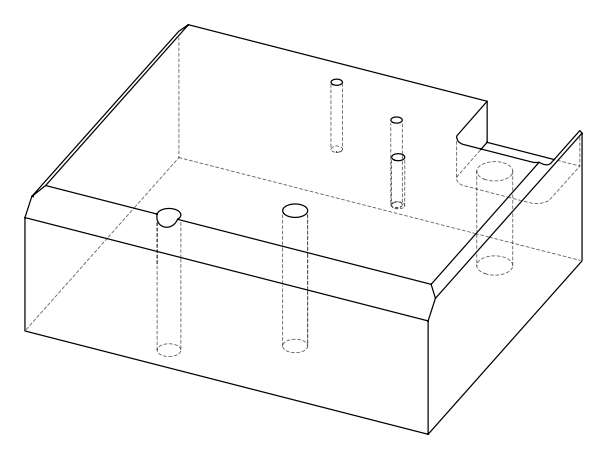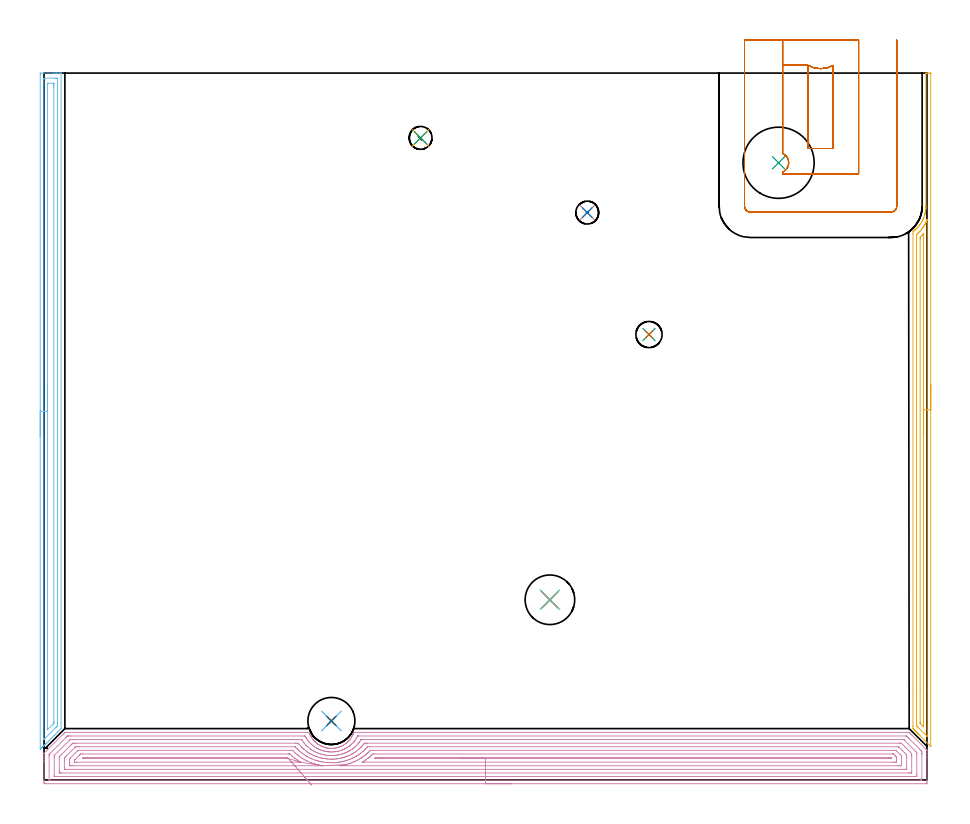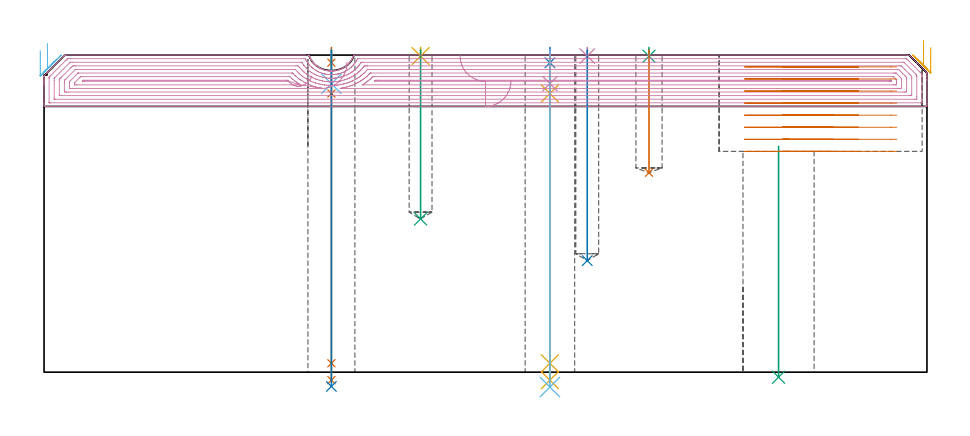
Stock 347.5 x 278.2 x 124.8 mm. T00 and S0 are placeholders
(PLAN: 19 operations, 11 tool changes, 46.6 min)
(1 SPOT_DRILL | STEP1HOLE | NXT0321_9005460120000 | 0.05 min | 182 mm3)
(2 SPOT_DRILL_1 | STEP1HOLE_2 | NXT0321_9005460120000 | 0.05 min | 183 mm3)
(3 SPOT_DRILL_2 | STEP1POCKET | NXT0321_9005460120000 | 0.03 min | 1 mm3)
(4 SPOT_DRILL_3 | STEP1POCKET_1 | NXT0321_9005460120000 | 0.03 min | 1 mm3)
(5 SPOT_DRILL_4 | STEP1POCKET_2 | NXT0321_9005460120000 | 0.03 min | 1 mm3)
(6 DRILL_BLIND_HOLE_INTO_CENTER | STEP1HOLE | NXT0301_046 | 0.05 min | 360 mm3)
(7 GUN_DRILL_THROUGH_HOLE | STEP1HOLE | UGT0307_003 | 0.6 min | 4373 mm3)
(8 SPADE_DRILL_TO_ENLARGE_THROUGH_HOLE | STEP1HOLE | UGT0306_009 | 0.53 min | 28589 mm3)
(9 INDEXABLE_INSERT_DRILL_THROUGH_HOLE_FROM_SOLID | STEP1HOLE_1 | NXT0302_027 | 0.37 min | 76799 mm3)
(10 DRILL_BLIND_HOLE_INTO_CENTER_1 | STEP1HOLE_2 | NXT0301_046 | 0.05 min | 360 mm3)
(11 GUN_DRILL_THROUGH_HOLE_1 | STEP1HOLE_2 | UGT0307_003 | 0.6 min | 4376 mm3)
(12 SPADE_DRILL_TO_ENLARGE_THROUGH_HOLE_1 | STEP1HOLE_2 | UGT0306_010 | 0.53 min | 32309 mm3)
(13 DRILL_BLIND_HOLE_INTO_CENTER_2 | STEP1POCKET | NXT0301_074 | 0.19 min | 3742 mm3)
(14 DRILL_BLIND_HOLE_INTO_CENTER_3 | STEP1POCKET_1 | UGT0301_485 | 0.33 min | 5010 mm3)
(15 DRILL_BLIND_HOLE_INTO_CENTER_4 | STEP1POCKET_2 | UGT0301_485 | 0.27 min | 3972 mm3)
(16 AREA_MILL | FG_CHAMFER_SURFACE | UGT0205_001 | 22.14 min | 70696 mm3)
(17 AREA_MILL_1 | FG_CHAMFER_SURFACE_1 | UGT0205_001 | 5.52 min | 6384 mm3)
(18 AREA_MILL_2 | FG_CHAMFER_SURFACE_2 | UGT0205_001 | 6.53 min | 8760 mm3)
(19 MILL_SLOT | SLOT_PARTIAL_RECTANGULAR | UGT0201_094 | Follow Part, ap 5, ae 75% | 8.65 min | 169403 mm3)
(TOOL NXT0321_9005460120000 | NC Spot Drill, 142deg, 12mm, Carbide, Uncoated | D12 PA142 FL30 Z2)
(TOOL NXT0301_046 | Carbide Drill 7.5mm [860.1-0750-038A1-MM 2214] | D7.5 PA140 FL53 Z2)
(TOOL UGT0307_003 | Gun Drill 7 mm | D7 PA130 FL24 Z1)
(TOOL UGT0306_009 | Spade Drill 18.5mm | D18.5 PA132 FL10 Z2)
(TOOL NXT0302_027 | Index. Insert Drill 28mm [880-D2800L32-05] | D28 PA176 FL140 Z2)
(TOOL UGT0306_010 | Spade Drill 19.5mm | D19.5 PA132 FL10 Z2)
(TOOL NXT0301_074 | Carbide Drill 10.3mm [860.1-1030-031A1-MM 2214] | D10.3 PA140 FL55 Z2)
(TOOL UGT0301_485 | Carbide Drill 9.0 mm | D9 PA118 FL81 Z2)
(TOOL UGT0205_001 | Chamfer Mill 20 x 3 x 45 deg. | D20 FL50 Z2)
(TOOL UGT0201_094 | End mill 20 mm | D20 FL38 Z4)
(OP 1 SPOT_DRILL)
G17 G21 G94 G90
T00 M6
G54
G17 G0 G90 X113.1 Y23.2 S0 M3
G43 Z134.8 H0
G94 G81 G98 Z121.8 F250. R127.8
G80
M5
M2
(OP 2 SPOT_DRILL_1)
G17 G21 G94 G90
T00 M6
G54
G17 G0 G90 X199.1 Y70.9 S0 M3
G43 Z134.8 H0
G94 G81 G98 Z121.8 F250. R127.8
G80
M5
M2
(OP 3 SPOT_DRILL_2)
G17 G21 G94 G90
T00 M6
G54
G17 G0 G90 X238.1 Y175.3 S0 M3
G43 Z134.8 H0
G94 G81 G98 Z124.357 F250. R127.8
G80
M5
M2
(OP 4 SPOT_DRILL_3)
G17 G21 G94 G90
T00 M6
G54
G17 G0 G90 X213.8 Y223.3 S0 M3
G43 Z134.8 H0
G94 G81 G98 Z124.413 F250. R127.8
G80
M5
M2
(OP 5 SPOT_DRILL_4)
G17 G21 G94 G90
T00 M6
G54
G17 G0 G90 X148.2 Y252.7 S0 M3
G43 Z134.8 H0
G94 G81 G98 Z124.408 F250. R127.8
G80
M5
M2
(OP 6 DRILL_BLIND_HOLE_INTO_CENTER)
G17 G21 G94 G90
T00 M6
G54
G17 G0 G90 X113.1 Y23.2 S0 M3
G43 Z134.8 H1
G94 G81 G98 Z113.55 F250. R126.8
G80
M5
M2
(OP 7 GUN_DRILL_THROUGH_HOLE)
G17 G21 G94 G90
T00 M6
G54
G17 G0 G90 X113.1 Y23.2 M8
G43 Z134.8 H0
Z124.589
S716 M3
G94 G1 Z109.692 F125. M26
G4 X.084
Z3.5 F250.
G4 X.084
Z-3.132 F125.
G4 X.084
M5
M9
G0 Z124.589
Z134.8
M2
(OP 8 SPADE_DRILL_TO_ENLARGE_THROUGH_HOLE)
G17 G21 G94 G90
T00 M6
G54
G17 G0 G90 X113.1 Y23.2 S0 M3
G43 Z134.8 H0
G94 G73 G98 Z-5.618 F250. Q16.302 R126.8
G80
M5
M2
(OP 9 INDEXABLE_INSERT_DRILL_THROUGH_HOLE_FROM_SOLID)
G17 G21 G94 G90
T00 M6
G54
G17 G0 G90 X289.1 Y242.9 S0 M3
G43 Z134.8 H1
G94 G81 G98 Z-1.989 F250. R88.9
G80
M5
M2
(OP 10 DRILL_BLIND_HOLE_INTO_CENTER_1)
G17 G21 G94 G90
T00 M6
G54
G17 G0 G90 X199.1 Y70.9 S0 M3
G43 Z134.8 H1
G94 G81 G98 Z113.55 F250. R126.8
G80
M5
M2
(OP 11 GUN_DRILL_THROUGH_HOLE_1)
G17 G21 G94 G90
T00 M6
G54
G17 G0 G90 X199.1 Y70.9 M8
G43 Z134.8 H0
Z125.114
S716 M3
G94 G1 Z109.692 F125. M26
G4 X.084
Z3.5 F250.
G4 X.084
Z-3.132 F125.
G4 X.084
M5
M9
G0 Z125.114
Z134.8
M2
(OP 12 SPADE_DRILL_TO_ENLARGE_THROUGH_HOLE_1)
G17 G21 G94 G90
T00 M6
G54
G17 G0 G90 X199.1 Y70.9 S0 M3
G43 Z134.8 H0
G94 G73 G98 Z-5.841 F250. Q18.663 R126.8
G80
M5
M2
(OP 13 DRILL_BLIND_HOLE_INTO_CENTER_2)
G17 G21 G94 G90
T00 M6
G54
G17 G0 G90 X238.1 Y175.3 S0 M3
G43 Z134.8 H1
G94 G81 G98 Z78.5 F250. R126.8
G80
M5
M2
(OP 14 DRILL_BLIND_HOLE_INTO_CENTER_3)
G17 G21 G94 G90
T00 M6
G54
G17 G0 G90 X213.8 Y223.3 S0 M3
G43 Z134.8 H0
G94 G81 G98 Z43.9 F250. R126.8
G80
M5
M2
(OP 15 DRILL_BLIND_HOLE_INTO_CENTER_4)
G17 G21 G94 G90
T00 M6
G54
G17 G0 G90 X148.2 Y252.7 S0 M3
G43 Z134.8 H0
G94 G81 G98 Z60.3 F250. R126.8
G80
M5
M2
(OP 16 AREA_MILL)
G17 G21 G94 G90
T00 M6
G54
G17 G0 G90 X183.75 Y-1.5 S1061 M3
G43 Z134.8 H0
Z114.6
G94 G1 X183.712 Z113.728 F250.
X183.598 Z112.864
X183.409 Z112.012
X183.147 Z111.18
X182.813 Z110.374
X182.41 Z109.6
X181.942 Z108.864
X181.41 Z108.172
X180.821 Z107.529
X180.178 Z106.94
X179.486 Z106.408
X178.75 Z105.94
X177.976 Z105.537
X177.17 Z105.203
X176.338 Z104.941
X175.486 Z104.752
X174.622 Z104.638
X173.75 Z104.6
X0.606 Y-1.499 Z104.601
X0.18 Y-1.495 Z104.603
X0.01 Y-1.492 Z104.606
X0.005 Y-1.075 Z105.022
X0. Y-0.478 Z105.619
Y6.841 Z112.935
Y7.405 Z113.503
Y7.72 Z113.817
Y8.285 Z114.382
Y8.6 Z114.696
Y9.23 Z115.329
Y10.228 Z116.328
Y10.343 Z116.442
X0.001 Y10.497 Z116.593
X0.011 Y10.513 Z116.609
X7.802 Y18.301 Z124.401
X8.205 Y18.697 Z124.788
X8.638 Y18.7 Z124.8
X104.135
X104.299 Y18.694 Z124.791
X104.456 Y18.275 Z124.373
X104.718 Y17.695 Z123.793
X104.73 Y17.669 Z123.768
X104.87 Y17.395 Z123.491
X104.946 Y17.244 Z123.343
X104.954 Y17.23 Z123.329
X105.028 Y17.101 Z123.201
X105.112 Y16.956 Z123.051
X105.173 Y16.849 Z122.948
X105.2 Y16.801 Z122.9
X105.347 Y16.571 Z122.67
X105.834 Y15.907 Z122.007
X105.92 Y15.801 Z121.9
X106.032 Y15.664 Z121.76
X106.241 Y15.425 Z121.521
X106.321 Y15.343 Z121.439
X106.415 Y15.246 Z121.345
X106.515 Y15.144 Z121.243
X106.609 Y15.05 Z121.146
X106.643 Y15.015 Z121.112
X106.704 Y14.957 Z121.056
X106.813 Y14.855 Z120.954
X106.885 Y14.789 Z120.886
X107.135 Y14.57 Z120.67
X107.275 Y14.464 Z120.56
X107.408 Y14.361 Z120.457
X107.653 Y14.17 Z120.27
X107.718 Y14.121 Z120.22
X107.871 Y14.013 Z120.112
X108.029 Y13.909 Z120.008
X108.152 Y13.836 Z119.934
X108.473 Y13.643 Z119.742
X108.688 Y13.525 Z119.625
X108.923 Y13.397 Z119.495
X109.044 Y13.339 Z119.435
X109.142 Y13.291 Z119.389
X109.272 Y13.227 Z119.326
X109.386 Y13.179 Z119.278
X109.543 Y13.112 Z119.212
X109.817 Y13.005 Z119.103
X110.263 Y12.853 Z118.95
X110.711 Y12.72 Z118.819
X111.158 Y12.615 Z118.711
X111.275 Y12.593 Z118.688
X111.605 Y12.531 Z118.626
X112.052 Y12.47 Z118.563
X112.168 Y12.46 Z118.551
X112.5 Y12.429 Z118.524
X112.683 Y12.42 Z118.516
X112.895 Y12.414 Z118.502
X112.947 Y12.411 Z118.501
X113.184 Y12.413 Z118.503
X113.251 Y12.414 Z118.501
X113.394 Y12.413 Z118.509
X113.408 Y12.414 Z118.51
X113.841 Y12.44 Z118.532
X113.953 Y12.453 Z118.542
X114.288 Y12.485 Z118.58
X114.736 Y12.553 Z118.65
X115.182 Y12.644 Z118.74
X115.631 Y12.759 Z118.855
X115.738 Y12.793 Z118.887
X116.077 Y12.897 Z118.992
X116.505 Y13.053 Z119.152
X116.63 Y13.105 Z119.203
X116.93 Y13.227 Z119.327
X117.421 Y13.476 Z119.574
X117.523 Y13.533 Z119.63
X117.865 Y13.725 Z119.821
X118.48 Y14.122 Z120.218
X118.759 Y14.325 Z120.424
X118.803 Y14.362 Z120.461
X118.924 Y14.464 Z120.559
X119.01 Y14.534 Z120.632
X119.165 Y14.662 Z120.761
X119.56 Y15.014 Z121.114
X119.653 Y15.103 Z121.203
X120.019 Y15.499 Z121.598
X120.2 Y15.711 Z121.809
X120.369 Y15.908 Z122.006
X120.547 Y16.133 Z122.232
X120.78 Y16.463 Z122.563
X121. Y16.801 Z122.9
X121.228 Y17.192 Z123.292
X121.441 Y17.59 Z123.69
X121.49 Y17.694 Z123.794
X121.619 Y17.992 Z124.092
X121.682 Y18.138 Z124.238
X121.861 Y18.59 Z124.685
X121.891 Y18.66 Z124.754
X121.911 Y18.696 Z124.789
X121.985 Y18.7 Z124.8
X339.754
X340.505 Y18.696 Z124.79
X340.647 Y18.554 Z124.652
X340.875 Y18.325 Z124.425
X341.367 Y17.835 Z123.931
X341.714 Y17.486 Z123.586
X347.191 Y12.01 Z118.107
X347.42 Y11.78 Z117.879
X347.489 Y11.71 Z117.808
X347.497 Y11.696 Z117.795
X347.5 Y11.678 Z117.778
Y10.359 Z116.454
Y9.165 Z115.262
Y8.6 Z114.694
X347.499 Y-0.478 Z105.619
X347.495 Y-1.075 Z105.022
X347.49 Y-1.492 Z104.606
X347.32 Y-1.495 Z104.603
X346.894 Y-1.5 Z104.6
X173.75
Y-0.086 Z106.014
X2.391 Y-0.085 Z106.015
X2.279
X2.032 Y-0.08 Z106.02
X2.01 Y-0.079 Z106.021
X2.006 Y-0.06 Z106.04
X2.002 Y-0.031 Z106.069
X2.001 Y-0.002 Z106.098
X2. Y0.19 Z106.29
Y9.48 Z115.58
X2.002 Y9.863 Z115.963
X2.006 Y9.988 Z116.088
X2.01 Y10.048 Z116.148
X2.35 Y10.4 Z116.5
X8.638 Y16.689 Z122.789
X8.997 Y17.042 Z123.142
X9.179 Y17.219 Z123.319
X9.243 Y17.279 Z123.379
X9.336 Y17.281 Z123.381
X9.531 Y17.284 Z123.384
X9.643 Y17.285 Z123.385
X10.423 Y17.286 Z123.386
X102.35 Y17.285 Z123.385
X102.463 Y17.284 Z123.384
X102.793 Y17.279 Z123.379
X102.913 Y17.055 Z123.155
X103.157 Y16.6 Z122.7
X103.206 Y16.516 Z122.616
X103.243 Y16.452 Z122.552
X103.563 Y15.946 Z122.046
X103.789 Y15.636 Z121.736
X104.135 Y15.172 Z121.272
X104.484 Y14.757 Z120.857
X105.028 Y14.191 Z120.291
X105.366 Y13.877 Z119.977
X105.664 Y13.622 Z119.722
X105.92 Y13.423 Z119.523
X106.491 Y12.998 Z119.098
X106.813 Y12.793 Z118.893
X107.345 Y12.473 Z118.573
X107.705 Y12.277 Z118.377
X107.769 Y12.244 Z118.344
X108.035 Y12.118 Z118.218
X108.598 Y11.873 Z117.973
X109.006 Y11.716 Z117.816
X109.49 Y11.554 Z117.654
X109.629 Y11.511 Z117.611
X109.94 Y11.422 Z117.522
X110.344 Y11.315 Z117.415
X110.383 Y11.306 Z117.406
X110.413 Y11.299 Z117.399
X110.691 Y11.239 Z117.339
X111.275 Y11.138 Z117.238
X111.396 Y11.12 Z117.22
X111.812 Y11.07 Z117.17
X112.168 Y11.038 Z117.138
X112.388 Y11.021 Z117.121
X113.06 Y11. Z117.1
X113.302 Y11.001 Z117.101
X113.953 Y11.031 Z117.131
X114.149 Y11.046 Z117.146
X114.845 Y11.127 Z117.227
X114.944 Y11.141 Z117.241
X115.513 Y11.239 Z117.339
X115.717 Y11.28 Z117.38
X115.738 Y11.284 Z117.384
X115.764 Y11.29 Z117.39
X116.502 Y11.491 Z117.591
X116.63 Y11.529 Z117.629
X117.078 Y11.677 Z117.777
X117.523 Y11.843 Z117.943
X117.72 Y11.924 Z118.024
X118.164 Y12.118 Z118.218
X118.366 Y12.216 Z118.316
X118.415 Y12.241 Z118.341
X118.908 Y12.512 Z118.612
X119.308 Y12.749 Z118.849
X119.694 Y12.998 Z119.098
X119.993 Y13.202 Z119.302
X120.2 Y13.354 Z119.454
X120.49 Y13.591 Z119.691
X120.832 Y13.877 Z119.977
X120.97 Y13.999 Z120.099
X121.093 Y14.112 Z120.212
X121.416 Y14.438 Z120.538
X121.713 Y14.757 Z120.857
X121.84 Y14.9 Z121.
X121.985 Y15.069 Z121.169
X122.238 Y15.387 Z121.487
X122.421 Y15.636 Z121.736
X122.607 Y15.904 Z122.004
X122.878 Y16.315 Z122.415
X122.953 Y16.442 Z122.542
X122.994 Y16.516 Z122.616
X123.265 Y17.014 Z123.114
X123.399 Y17.258 Z123.358
X123.412 Y17.279 Z123.379
X123.43 Y17.281 Z123.381
X123.478 Y17.284 Z123.384
X123.575 Y17.285 Z123.385
X123.77 Y17.286 Z123.386
X338.974 Y17.285 Z123.385
X339.363 Y17.28 Z123.38
X339.456 Y17.279 Z123.379
X339.585 Y17.157 Z123.257
X339.754 Y16.994 Z123.094
X340.234 Y16.516 Z122.616
X340.647 Y16.104 Z122.204
X344.631 Y12.118 Z118.218
X345.109 Y11.635 Z117.735
X345.49 Y11.239 Z117.339
X345.497 Y10.856 Z116.956
X345.499 Y10.359 Z116.459
X345.5 Y9.974 Z116.074
X345.499 Y0.684 Z106.784
X345.497 Y0.301 Z106.401
X345.49 Y-0.079 Z106.021
X345.109 Y-0.084 Z106.016
X344.997 Y-0.085 Z106.015
X173.75 Y-0.086 Z106.014
Y1.328 Z107.428
X4.414 Y1.329 Z107.429
X4.176 Y1.33 Z107.43
X4.097 Y1.332 Z107.432
X4.036 Y1.335 Z107.435
X4.01 Y1.345 Z107.445
X4.007 Y1.39 Z107.49
X4.003 Y1.564 Z107.664
X4. Y1.737 Z107.837
Y8.773 Z114.873
X4.006 Y9.48 Z115.58
X4.01 Y9.566 Z115.666
X4.015 Y9.604 Z115.704
X4.031 Y9.623 Z115.723
X4.176 Y9.775 Z115.875
X10.036 Y15.636 Z121.736
X10.231 Y15.826 Z121.926
X10.262 Y15.853 Z121.953
X10.279 Y15.864 Z121.964
X10.305 Y15.866 Z121.966
X10.423 Y15.869 Z121.969
X11.078 Y15.871 Z121.971
X11.316
X101.22
X101.339 Y15.87 Z121.97
X101.397 Y15.867 Z121.967
X101.407 Y15.865 Z121.965
X101.424 Y15.847 Z121.947
X101.458 Y15.804 Z121.904
X101.562 Y15.636 Z121.736
X101.726 Y15.372 Z121.472
X102.18 Y14.757 Z120.857
X102.35 Y14.533 Z120.633
X102.911 Y13.877 Z119.977
X103.07 Y13.707 Z119.807
X103.243 Y13.526 Z119.626
X103.513 Y13.264 Z119.364
X103.8 Y12.998 Z119.098
X104.135 Y12.71 Z118.81
X104.907 Y12.118 Z118.218
X105.028 Y12.03 Z118.13
X105.313 Y11.838 Z117.938
X105.92 Y11.479 Z117.579
X106.346 Y11.239 Z117.339
X106.813 Y10.998 Z117.098
X107.271 Y10.787 Z116.887
X107.705 Y10.607 Z116.707
X108.374 Y10.359 Z116.459
X108.598 Y10.284 Z116.384
X108.711 Y10.248 Z116.348
X109.49 Y10.035 Z116.135
X109.924 Y9.932 Z116.032
X110.383 Y9.841 Z115.941
X111.016 Y9.735 Z115.835
X111.275 Y9.701 Z115.801
X112.02 Y9.626 Z115.726
X112.168 Y9.616 Z115.716
X112.953 Y9.585 Z115.685
X113.06
X113.826 Y9.605 Z115.705
X113.953 Y9.611 Z115.711
X114.322 Y9.636 Z115.736
X114.652 Y9.67 Z115.77
X114.845 Y9.693 Z115.793
X115.44 Y9.773 Z115.873
X115.738 Y9.827 Z115.927
X116.192 Y9.912 Z116.012
X116.63 Y10.015 Z116.115
X116.906 Y10.088 Z116.188
X117.523 Y10.26 Z116.36
X117.599 Y10.284 Z116.384
X117.83 Y10.359 Z116.459
X118.257 Y10.515 Z116.615
X118.415 Y10.577 Z116.677
X118.888 Y10.773 Z116.873
X119.308 Y10.961 Z117.061
X119.495 Y11.054 Z117.154
X119.855 Y11.239 Z117.339
X120.078 Y11.36 Z117.46
X120.2 Y11.429 Z117.529
X120.634 Y11.69 Z117.79
X121.093 Y11.981 Z118.081
X121.176 Y12.037 Z118.137
X121.292 Y12.118 Z118.218
X121.689 Y12.41 Z118.51
X121.985 Y12.647 Z118.747
X122.177 Y12.808 Z118.908
X122.396 Y12.998 Z119.098
X122.647 Y13.226 Z119.326
X122.878 Y13.445 Z119.545
X123.092 Y13.666 Z119.766
X123.29 Y13.877 Z119.977
X123.514 Y14.13 Z120.23
X123.77 Y14.426 Z120.526
X123.918 Y14.611 Z120.711
X124.029 Y14.757 Z120.857
X124.292 Y15.122 Z121.222
X124.663 Y15.67 Z121.77
X124.757 Y15.813 Z121.913
X124.792 Y15.865 Z121.965
X124.827 Y15.866 Z121.966
X124.99 Y15.869 Z121.969
X125.317 Y15.871 Z121.971
X125.555
X337.969
X338.208 Y15.869 Z121.969
X338.366 Y15.866 Z121.966
X338.42 Y15.864 Z121.964
X338.442 Y15.847 Z121.947
X338.488 Y15.806 Z121.906
X338.663 Y15.636 Z121.736
X343.061 Y11.239 Z117.339
X343.324 Y10.973 Z117.073
X343.47 Y10.818 Z116.918
X343.49 Y10.532 Z116.632
X343.496 Y10.359 Z116.459
X343.499 Y10.186 Z116.286
X343.5 Y2.27 Z108.37
X343.498 Y1.564 Z107.664
X343.496 Y1.394 Z107.494
X343.491 Y1.339 Z107.439
X343.442 Y1.335 Z107.435
X343.324 Y1.333 Z107.433
X342.67 Y1.329 Z107.429
X342.432
X173.75 Y1.328 Z107.428
Y2.743 Z108.843
X6.853
X6.548 Y2.744 Z108.844
X6.126 Y2.748 Z108.848
X6.035 Y2.75 Z108.85
X6.01 Y2.759 Z108.859
X6.007 Y2.803 Z108.903
X6.003 Y2.899 Z108.999
X6. Y3.284 Z109.384
Y8.6 Z114.7
X6.007 Y9.02 Z115.12
X6.01 Y9.124 Z115.224
X6.054 Y9.194 Z115.294
X6.149 Y9.294 Z115.394
X6.33 Y9.48 Z115.58
X6.589 Y9.74 Z115.84
X6.853 Y10.005 Z116.105
X10.576 Y13.727 Z119.827
X10.727 Y13.877 Z119.977
X11.023 Y14.166 Z120.266
X11.316 Y14.45 Z120.55
X11.624 Y14.453 Z120.553
X12.208 Y14.456 Z120.556
X12.513 Y14.457 Z120.557
X99.085 Y14.456 Z120.556
X99.673 Y14.453 Z120.553
X99.984 Y14.45 Z120.55
X100.565 Y13.881 Z119.981
X100.569 Y13.877 Z119.977
X100.579 Y13.864 Z119.964
X101.338 Y12.998 Z119.098
X101.458 Y12.867 Z118.967
X101.838 Y12.489 Z118.589
X102.232 Y12.118 Z118.218
X102.35 Y12.014 Z118.114
X102.962 Y11.516 Z117.616
X103.243 Y11.303 Z117.403
X103.331 Y11.239 Z117.339
X103.801 Y10.909 Z117.009
X104.135 Y10.696 Z116.796
X104.696 Y10.359 Z116.459
X105.028 Y10.172 Z116.272
X105.445 Y9.948 Z116.048
X105.92 Y9.723 Z115.823
X106.469 Y9.48 Z115.58
X106.813 Y9.341 Z115.441
X107.044 Y9.252 Z115.352
X107.705 Y9.023 Z115.123
X108.372 Y8.822 Z114.922
X108.598 Y8.762 Z114.862
X109.228 Y8.6 Z114.7
X109.49 Y8.544 Z114.644
X109.562 Y8.529 Z114.629
X110.383 Y8.388 Z114.488
X110.641 Y8.346 Z114.446
X111.275 Y8.273 Z114.373
X111.645 Y8.236 Z114.336
X112.168 Y8.2 Z114.3
X112.59 Y8.184 Z114.284
X113.06 Y8.172 Z114.272
X113.485 Y8.181 Z114.281
X113.953 Y8.196 Z114.296
X114.341 Y8.218 Z114.318
X114.845 Y8.262 Z114.362
X115.153 Y8.297 Z114.397
X115.738 Y8.374 Z114.474
X115.937 Y8.404 Z114.504
X116.63 Y8.526 Z114.626
X116.693 Y8.538 Z114.638
X116.978 Y8.6 Z114.7
X117.413 Y8.708 Z114.808
X117.523 Y8.738 Z114.838
X118.106 Y8.905 Z115.005
X118.415 Y8.998 Z115.098
X118.78 Y9.12 Z115.22
X119.308 Y9.309 Z115.409
X119.433 Y9.356 Z115.456
X119.737 Y9.48 Z115.58
X120.058 Y9.619 Z115.719
X120.2 Y9.684 Z115.784
X120.66 Y9.906 Z116.006
X121.093 Y10.129 Z116.229
X121.244 Y10.21 Z116.31
X121.51 Y10.359 Z116.459
X121.807 Y10.535 Z116.635
X121.985 Y10.645 Z116.745
X122.347 Y10.882 Z116.982
X122.878 Y11.237 Z117.337
X123.376 Y11.627 Z117.727
X123.77 Y11.949 Z118.049
X123.862 Y12.028 Z118.128
X123.964 Y12.118 Z118.218
X124.324 Y12.452 Z118.552
X124.663 Y12.779 Z118.879
X124.771 Y12.891 Z118.991
X124.869 Y12.998 Z119.098
X125.189 Y13.359 Z119.459
X125.555 Y13.783 Z119.883
X125.63 Y13.877 Z119.977
X125.984 Y14.334 Z120.434
X126.047 Y14.411 Z120.511
X126.085 Y14.45 Z120.55
X126.154 Y14.452 Z120.552
X126.448 Y14.455 Z120.555
X126.752 Y14.457 Z120.557
X127.34
X336.489 Y14.456 Z120.556
X337.077 Y14.453 Z120.553
X337.388 Y14.45 Z120.55
X337.969 Y13.882 Z119.982
X338.854 Y12.998 Z119.098
X340.647 Y11.205 Z117.305
X341.482 Y10.359 Z116.459
X341.499 Y9.518 Z115.618
X341.5 Y9.48 Z115.58
Y3.323 Z109.423
X341.496 Y2.902 Z109.002
X341.493 Y2.797 Z108.897
X341.49 Y2.751 Z108.851
X341.431 Y2.749 Z108.849
X341.232 Y2.745 Z108.845
X340.647 Y2.743 Z108.843
X340.343
X173.75
Y4.157 Z110.257
X9.577
X8.682 Y4.159 Z110.259
X8.638 Y4.161 Z110.261
X8.01 Y4.202 Z110.302
X8.001 Y4.83 Z110.93
X8. Y7.72 Z113.82
X8.002 Y8.348 Z114.448
X8.007 Y8.6 Z114.7
X8.01 Y8.677 Z114.777
X8.053 Y8.743 Z114.843
X8.147 Y8.842 Z114.942
X8.267 Y8.966 Z115.066
X8.638 Y9.34 Z115.44
X12.208 Y12.909 Z119.009
X12.255 Y12.952 Z119.052
X12.308 Y12.998 Z119.098
X13.058 Y13.04 Z119.14
X13.101 Y13.041 Z119.141
X13.948 Y13.043 Z119.143
X98.78 Y13.042 Z119.142
X98.826 Y13.041 Z119.141
X98.915 Y13.036 Z119.136
X98.955 Y13.018 Z119.118
X98.975 Y12.998 Z119.098
X99.673 Y12.208 Z118.308
X99.759 Y12.118 Z118.218
X100.162 Y11.716 Z117.816
X100.565 Y11.327 Z117.427
X100.666 Y11.239 Z117.339
X101.458 Y10.593 Z116.693
X101.765 Y10.359 Z116.459
X102.35 Y9.934 Z116.034
X103.065 Y9.48 Z115.58
X103.243 Y9.371 Z115.471
X103.518 Y9.209 Z115.309
X104.135 Y8.88 Z114.98
X104.696 Y8.6 Z114.7
X105.028 Y8.447 Z114.547
X105.312 Y8.32 Z114.42
X105.92 Y8.075 Z114.175
X106.766 Y7.767 Z113.867
X106.813 Y7.751 Z113.851
X106.905 Y7.72 Z113.82
X107.705 Y7.492 Z113.592
X108.027 Y7.404 Z113.504
X108.598 Y7.263 Z113.363
X109.185 Y7.142 Z113.242
X109.49 Y7.087 Z113.187
X110.268 Y6.954 Z113.054
X110.383 Y6.939 Z113.039
X111.243 Y6.841 Z112.941
X111.279 Y6.837 Z112.937
X112.168 Y6.78 Z112.88
X112.233 Y6.776 Z112.876
X113.06 Y6.755 Z112.855
X113.147
X113.953 Y6.776 Z112.876
X114.016 Y6.778 Z112.878
X114.845 Y6.83 Z112.93
X114.856 Y6.831 Z112.931
X114.971 Y6.841 Z112.941
X115.658 Y6.92 Z113.02
X115.738 Y6.931 Z113.031
X116.434 Y7.034 Z113.134
X116.63 Y7.068 Z113.168
X117.187 Y7.172 Z113.272
X117.523 Y7.245 Z113.345
X117.911 Y7.338 Z113.438
X118.415 Y7.469 Z113.569
X118.615 Y7.524 Z113.624
X119.297 Y7.72 Z113.82
X119.305 Y7.723 Z113.823
X119.96 Y7.957 Z114.057
X120.2 Y8.045 Z114.145
X120.601 Y8.205 Z114.305
X121.093 Y8.409 Z114.509
X121.226 Y8.468 Z114.568
X121.511 Y8.6 Z114.7
X121.828 Y8.755 Z114.855
X121.985 Y8.836 Z114.936
X122.407 Y9.064 Z115.164
X122.878 Y9.324 Z115.424
X122.977 Y9.381 Z115.481
X123.14 Y9.48 Z115.58
X123.523 Y9.723 Z115.823
X123.77 Y9.885 Z115.985
X124.053 Y10.08 Z116.18
X124.448 Y10.359 Z116.459
X124.57 Y10.45 Z116.55
X124.663 Y10.522 Z116.622
X125.061 Y10.846 Z116.946
X125.555 Y11.256 Z117.356
X126.001 Y11.679 Z117.779
X126.448 Y12.114 Z118.214
X126.45 Y12.116 Z118.216
X126.866 Y12.586 Z118.686
X127.232 Y12.998 Z119.098
X127.265 Y13.032 Z119.132
X127.3 Y13.037 Z119.137
X127.34 Y13.039 Z119.139
X128.187 Y13.043 Z119.143
X336.184
X336.23 Y13.041 Z119.141
X336.321 Y13.036 Z119.136
X336.359 Y13.032 Z119.132
X336.373 Y13.022 Z119.122
X336.401 Y12.998 Z119.098
X337.077 Y12.325 Z118.425
X337.969 Y11.433 Z117.533
X338.862 Y10.54 Z116.64
X339.04 Y10.359 Z116.459
X339.212 Y10.179 Z116.279
X339.487 Y9.887 Z115.987
X339.495 Y9.735 Z115.835
X339.497 Y9.48 Z115.58
X339.5 Y8.851 Z114.951
X339.499 Y5.082 Z111.182
X339.496 Y4.456 Z110.556
X339.49 Y4.202 Z110.302
X338.904 Y4.16 Z110.26
X338.862 Y4.159 Z110.259
X338.015 Y4.157 Z110.257
X173.75
Y5.571 Z111.671
X116.954 Y5.572 Z111.672
X116.63 Y5.576 Z111.676
X116.537 Y5.577 Z111.677
X116.597 Y5.601 Z111.701
X116.63 Y5.608 Z111.708
X116.934 Y5.662 Z111.762
X117.332 Y5.733 Z111.833
X117.523 Y5.768 Z111.868
X117.685 Y5.801 Z111.901
X118.415 Y5.958 Z112.058
X118.428 Y5.961 Z112.061
X119.121 Y6.145 Z112.245
X119.308 Y6.197 Z112.297
X119.81 Y6.346 Z112.446
X120.2 Y6.466 Z112.566
X120.483 Y6.562 Z112.662
X121.093 Y6.773 Z112.873
X121.143 Y6.792 Z112.892
X121.269 Y6.841 Z112.941
X121.774 Y7.05 Z113.15
X121.985 Y7.14 Z113.24
X122.39 Y7.321 Z113.421
X122.878 Y7.548 Z113.648
X122.995 Y7.605 Z113.705
X123.22 Y7.72 Z113.82
X123.576 Y7.912 Z114.012
X123.77 Y8.019 Z114.119
X124.142 Y8.233 Z114.333
X124.663 Y8.542 Z114.642
X124.699 Y8.564 Z114.664
X124.755 Y8.6 Z114.7
X125.231 Y8.919 Z115.019
X125.555 Y9.14 Z115.24
X125.754 Y9.283 Z115.383
X126.02 Y9.48 Z115.58
X126.26 Y9.665 Z115.765
X126.448 Y9.814 Z115.914
X126.747 Y10.064 Z116.164
X127.095 Y10.359 Z116.459
X127.224 Y10.474 Z116.574
X127.34 Y10.58 Z116.68
X127.678 Y10.906 Z117.006
X128.016 Y11.239 Z117.339
X128.371 Y11.602 Z117.702
X128.393 Y11.622 Z117.722
X128.42 Y11.624 Z117.724
X128.481 Y11.626 Z117.726
X128.73 Y11.628 Z117.728
X334.399 Y11.629 Z117.729
X334.897 Y11.627 Z117.727
X335.292 Y11.623 Z117.723
X335.313 Y11.622 Z117.722
X335.338 Y11.603 Z117.703
X335.395 Y11.552 Z117.652
X335.503 Y11.448 Z117.548
X337.077 Y9.875 Z115.975
X337.465 Y9.48 Z115.58
X337.489 Y9.451 Z115.551
X337.493 Y9.427 Z115.527
X337.497 Y9.375 Z115.475
X337.499 Y9.271 Z115.371
X337.5 Y9.062 Z115.162
X337.499 Y5.753 Z111.853
X337.497 Y5.648 Z111.748
X337.492 Y5.597 Z111.697
X337.489 Y5.578 Z111.678
X337.467 Y5.576 Z111.676
X337.077 Y5.573 Z111.673
X336.58 Y5.571 Z111.671
X336.184
X173.75
Y6.985 Z113.085
X125.954 Y6.986 Z113.086
X125.555
X125.406 Y6.988 Z113.088
X125.216 Y6.992 Z113.092
X125.321 Y7.071 Z113.171
X125.389 Y7.115 Z113.215
X125.555 Y7.22 Z113.32
X126.411 Y7.756 Z113.856
X126.448 Y7.781 Z113.881
X126.934 Y8.121 Z114.221
X127.34 Y8.407 Z114.507
X127.452 Y8.49 Z114.59
X127.595 Y8.6 Z114.7
X127.947 Y8.881 Z114.981
X128.233 Y9.113 Z115.213
X128.433 Y9.283 Z115.383
X128.659 Y9.48 Z115.58
X128.902 Y9.699 Z115.799
X129.125 Y9.903 Z116.003
X129.366 Y10.122 Z116.222
X129.463 Y10.208 Z116.308
X130.165 Y10.214 Z116.314
X334.026
X334.212 Y10.213 Z116.313
X334.258 Y10.21 Z116.31
X334.278 Y10.208 Z116.308
X334.301 Y10.19 Z116.29
X334.399 Y10.1 Z116.2
X335.023 Y9.48 Z115.58
X335.292 Y9.21 Z115.31
X335.44 Y9.054 Z115.154
X335.475 Y9.016 Z115.116
X335.49 Y8.942 Z115.042
X335.494 Y8.805 Z114.905
X335.498 Y8.6 Z114.7
X335.5 Y8.395 Z114.495
X335.499 Y7.72 Z113.82
X335.498 Y7.517 Z113.617
X335.49 Y7.31 Z113.41
X335.468 Y6.992 Z113.092
X335.292 Y6.988 Z113.088
X335.144 Y6.987 Z113.087
X334.399 Y6.985 Z113.085
X334.252
X173.75
Y8.399 Z114.499
X130.159 Y8.4 Z114.5
X130.018 Y8.403 Z114.503
X130.015 Y8.404 Z114.504
Y8.408 Z114.508
X130.018 Y8.413 Z114.513
X130.38 Y8.73 Z114.83
X130.433 Y8.775 Z114.875
X130.455 Y8.791 Z114.891
X130.504 Y8.793 Z114.893
X130.709 Y8.798 Z114.898
X130.91 Y8.8 Z114.9
X131.599
X332.614
X332.817 Y8.798 Z114.898
X333.221 Y8.793 Z114.893
X333.266 Y8.776 Z114.876
X333.293 Y8.753 Z114.853
X333.346 Y8.702 Z114.802
X333.442 Y8.6 Z114.7
X333.49 Y8.543 Z114.643
X333.493 Y8.491 Z114.591
Y8.437 Z114.537
X333.491 Y8.415 Z114.515
X333.427 Y8.407 Z114.507
X333.021 Y8.402 Z114.502
X332.817 Y8.4 Z114.5
X173.75 Y8.399 Z114.499
X172.878 Z114.538
X172.014 Z114.651
X171.162 Z114.84
X170.33 Z115.103
X169.524 Z115.436
X168.75 Z115.839
X168.014 Z116.308
X167.322 Z116.839
X166.679 Z117.428
X166.09 Z118.072
X165.558 Z118.764
X165.09 Z119.499
X164.687 Z120.273
X164.353 Z121.079
X164.091 Z121.911
X163.902 Z122.763
X163.788 Z123.628
X163.75 Z124.499
G0 Z134.8
X119.188 Y5.969
Z122.077
G1 X119.185 Z121.205
X119.107 Y5.966 Z120.336
X118.953 Y5.959 Z119.477
X118.725 Y5.95 Z118.635
X118.425 Y5.938 Z117.816
X118.055 Y5.923 Z117.027
X117.617 Y5.905 Z116.272
X117.115 Y5.884 Z115.559
X116.553 Y5.861 Z114.892
X115.935 Y5.836 Z114.277
X115.265 Y5.808 Z113.718
X114.55 Y5.779 Z113.22
X113.794 Y5.748 Z112.786
X113.003 Y5.715 Z112.419
X112.183 Y5.682 Z112.123
X111.341 Y5.647 Z111.899
X110.482 Y5.612 Z111.75
X109.613 Y5.577 Z111.677
X109.539 Y5.573 Z111.673
X109.49
X108.994 Y5.571 Z111.671
X108.861
X11.316
X10.818 Y5.572 Z111.672
X10.423 Y5.575 Z111.675
X10.037 Y5.578 Z111.678
X10.01 Y5.961 Z112.061
X10.003 Y6.376 Z112.476
X10.001 Y6.841 Z112.941
X10. Y7.258 Z113.358
X10.001 Y7.72 Z113.82
X10.004 Y8.133 Z114.233
X10.01 Y8.251 Z114.351
X10.385 Y8.638 Z114.738
X13.101 Y11.353 Z117.453
X13.366 Y11.606 Z117.706
X13.385 Y11.622 Z117.722
X13.412 Y11.624 Z117.724
X13.473 Y11.627 Z117.727
X13.598 Y11.628 Z117.728
X97.492
X97.69 Y11.627 Z117.727
X97.788 Y11.624 Z117.724
X97.809 Y11.622 Z117.722
X97.833 Y11.605 Z117.705
X97.888 Y11.554 Z117.654
X98.195 Y11.239 Z117.339
X98.78 Y10.66 Z116.76
X99.101 Y10.359 Z116.459
X99.673 Y9.89 Z115.99
X100.191 Y9.48 Z115.58
X100.565 Y9.201 Z115.301
X100.919 Y8.947 Z115.047
X101.478 Y8.58 Z114.68
X102.35 Y8.066 Z114.166
X102.985 Y7.72 Z113.82
X103.243 Y7.589 Z113.689
X103.511 Y7.456 Z113.556
X104.135 Y7.177 Z113.277
X104.93 Y6.841 Z112.941
X105.028 Y6.803 Z112.903
X105.089 Y6.78 Z112.88
X105.92 Y6.492 Z112.592
X106.44 Y6.329 Z112.429
X106.813 Y6.223 Z112.323
X107.681 Y5.986 Z112.086
X107.705 Y5.979 Z112.079
X107.779 Y5.961 Z112.061
X108.598 Y5.79 Z111.89
X108.818 Y5.745 Z111.845
X109.007 Y5.709 Z111.809
X109.49 Y5.62 Z111.72
X109.613 Y5.577 Z111.677
X100.986 Y6.992 Z113.092
X100.565 Y6.987 Z113.087
X100.418 Y6.986 Z113.086
X12.954
X12.208 Y6.99 Z113.09
X12.055 Y6.992 Z113.092
X12.008 Y7.001 Z113.101
X12.006 Y7.009 Z113.109
X12.002 Y7.044 Z113.144
X12.01 Y7.72 Z113.82
X12.023 Y7.814 Z113.914
X12.066 Y7.861 Z113.961
X12.208 Y8.01 Z114.11
X13.993 Y9.796 Z115.896
X14.28 Y10.076 Z116.176
X14.371 Y10.162 Z116.262
X14.425 Y10.208 Z116.308
X15.033 Y10.214 Z116.314
X96.25
X96.622 Y10.211 Z116.311
X96.715 Y10.208 Z116.308
X96.758 Y10.205 Z116.305
X97.535 Y9.48 Z115.58
X97.888 Y9.186 Z115.286
X98.615 Y8.6 Z114.7
X98.78 Y8.472 Z114.572
X99.308 Y8.081 Z114.181
X99.673 Y7.833 Z113.933
X99.845 Y7.72 Z113.82
X100.565 Y7.264 Z113.364
X100.986 Y6.992 Z113.092
X96.18 Y8.404 Z114.504
X96.178 Y8.403 Z114.503
X96.166 Y8.401 Z114.501
X95.414 Y8.399 Z114.499
X15.778 Y8.4 Z114.5
X15.086 Y8.403 Z114.503
X15.083 Y8.405 Z114.505
X15.074 Y8.415 Z114.515
X15.255 Y8.6 Z114.7
X15.43 Y8.771 Z114.871
X15.458 Y8.794 Z114.894
X15.508 Y8.796 Z114.896
X15.577 Y8.799 Z114.899
X17.36 Y8.8 Z114.9
X95.414
X95.549 Y8.799 Z114.899
X95.658 Y8.796 Z114.896
X95.726 Y8.793 Z114.893
X95.757 Y8.777 Z114.877
X96.103 Y8.477 Z114.577
X96.167 Y8.418 Z114.518
X96.18 Y8.404 Z114.504
X96.654 Y7.863 Z114.01
X97.155 Y7.292 Z113.582
X97.679 Y6.695 Z113.221
X98.222 Y6.076 Z112.931
X98.779 Y5.441 Z112.713
X99.346 Y4.794 Z112.57
X99.92 Y4.14 Z112.503
X100.495 Y3.484 Z112.511
X101.068 Y2.832 Z112.596
X101.633 Y2.187 Z112.756
X102.188 Y1.555 Z112.99
X102.726 Y0.941 Z113.297
X103.245 Y0.35 Z113.673
X103.741 Y-0.215 Z114.117
X104.209 Y-0.748 Z114.624
X104.646 Y-1.247 Z115.191
X105.048 Y-1.706 Z115.814
X105.414 Y-2.122 Z116.488
G0 Z134.8
M5
M2
(OP 17 AREA_MILL_1)
G17 G21 G94 G90
T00 M6
G54
G17 G0 G90 X349. Y155.7 S1061 M3
G43 Z134.8 H0
Z127.8
G94 G1 Y155.662 Z126.928 F250.
Y155.548 Z126.064
Y155.359 Z125.212
Y155.097 Z124.38
Y154.763 Z123.574
Y154.36 Z122.8
Y153.892 Z122.064
Y153.36 Z121.372
Y152.771 Z120.729
Y152.128 Z120.14
Y151.436 Z119.609
Y150.7 Z119.14
Y149.926 Z118.737
Y149.12 Z118.403
Y148.288 Z118.141
Y147.437 Z117.952
Y146.572 Z117.838
Y145.7 Z117.8
Y13.382
X348.993 Y13.219 Z117.807
X348.819 Y13.381 Z117.98
X348.805 Y13.395 Z117.995
X344.348 Y17.851 Z122.45
X344.181 Y18.016 Z122.614
X344.019 Y18.18 Z122.778
X343.901 Y18.298 Z122.897
X343.741 Y18.456 Z123.054
X343.587 Y18.612 Z123.211
X343.454 Y18.745 Z123.344
X343.302 Y18.896 Z123.494
X343.154 Y19.045 Z123.643
X343.007 Y19.192 Z123.791
X342.862 Y19.336 Z123.934
X342.722 Y19.477 Z124.076
X342.56 Y19.639 Z124.238
X342.422 Y19.776 Z124.374
X342.114 Y20.086 Z124.683
X342.005 Y20.198 Z124.791
X342. Y20.98 Z124.8
Y214.989
X342.007 Y215.828 Z124.792
X342.073 Y215.883 Z124.726
X342.352 Y216.097 Z124.448
X342.627 Y216.32 Z124.173
X342.689 Y216.37 Z124.11
X342.814 Y216.479 Z123.985
X342.862 Y216.521 Z123.935
X342.947 Y216.594 Z123.853
X343.1 Y216.728 Z123.699
X343.151 Y216.777 Z123.648
X343.302 Y216.925 Z123.495
X343.563 Y217.178 Z123.236
X343.723 Y217.349 Z123.077
X343.979 Y217.621 Z122.82
X344.436 Y218.164 Z122.362
X344.705 Y218.514 Z122.093
X345.014 Y218.958 Z121.786
X345.049 Y219.012 Z121.75
X345.31 Y219.413 Z121.489
X345.647 Y220.033 Z121.151
X345.75 Y220.221 Z121.049
X345.793 Y220.301 Z121.005
X345.996 Y220.721 Z120.802
X346.031 Y220.8 Z120.767
X346.184 Y221.146 Z120.615
X346.221 Y221.247 Z120.577
X346.517 Y222.088 Z120.282
X346.628 Y222.453 Z120.171
X346.653 Y222.534 Z120.147
X346.765 Y222.982 Z120.029
X346.776 Y223.035 Z120.017
X346.819 Y223.22 Z119.98
X346.834 Y223.289 Z119.965
X346.862 Y223.428 Z119.932
X346.87 Y223.482 Z119.921
X346.929 Y223.8 Z119.867
X346.942 Y223.875 Z119.853
X346.95 Y223.929 Z119.846
X347.004 Y224.321 Z119.791
X347.039 Y224.644 Z119.755
X347.055 Y224.791 Z119.74
X347.057 Y224.823 Z119.738
X347.068 Y225.001 Z119.729
X347.075 Y225.16 Z119.716
X347.079 Y225.226 Z119.714
X347.093 Y225.662 Z119.704
X347.095 Y225.89 Z119.701
Y225.905 Z119.7
X347.099 Y226.555
X347.1 Y278.019
X347.103 Y278.19 Z119.688
X347.162 Y278.193 Z119.63
X347.584 Y278.2 Z119.216
X347.867 Z118.933
X348.578 Z118.217
X348.932 Z117.864
X348.991 Y278.197 Z117.805
X349. Y278.019 Z117.8
Y145.7
X347.586 Z119.214
X347.585 Y17.519 Z119.215
X347.584 Y17.404 Z119.216
X347.58 Y17.136 Z119.22
X347.579 Y17.086 Z119.221
X347.542 Y17.116 Z119.258
X347.496 Y17.159 Z119.304
X347.246 Y17.404 Z119.554
X344.181 Y20.469 Z122.619
X343.671 Y20.98 Z123.129
X343.498 Y21.16 Z123.302
X343.437 Y21.225 Z123.363
X343.421 Y21.275 Z123.379
X343.419 Y21.37 Z123.381
X343.415 Y21.759 Z123.385
Y214.485
X343.416 Y214.582 Z123.384
X343.419 Y214.629 Z123.381
X343.422 Y214.648 Z123.378
X343.434 Y214.661 Z123.366
X343.533 Y214.753 Z123.267
X343.796 Y214.989 Z123.004
X343.996 Y215.177 Z122.804
X344.181 Y215.357 Z122.619
X344.44 Y215.62 Z122.36
X344.693 Y215.883 Z122.107
X344.869 Y216.078 Z121.931
X345.06 Y216.298 Z121.74
X345.276 Y216.558 Z121.524
X345.452 Y216.777 Z121.348
X345.664 Y217.057 Z121.136
X345.94 Y217.441 Z120.86
X346.033 Y217.576 Z120.767
X346.096 Y217.671 Z120.704
X346.379 Y218.118 Z120.421
X346.632 Y218.565 Z120.168
X346.674 Y218.639 Z120.126
X346.699 Y218.687 Z120.101
X346.819 Y218.911 Z119.981
X347.003 Y219.272 Z119.797
X347.095 Y219.459 Z119.705
X347.203 Y219.693 Z119.597
X347.285 Y219.879 Z119.515
X347.485 Y220.353 Z119.315
X347.495 Y220.379 Z119.305
X347.544 Y220.51 Z119.256
X347.579 Y220.578 Z119.221
X347.584 Y220.47 Z119.216
X347.585 Y220.411 Z119.215
X347.586 Y145.7 Z119.214
X346.171 Z120.629
Y21.639
X346.169 Y20.98 Z120.631
X346.168 Y20.947 Z120.632
Y20.946
X346.124 Y20.98 Z120.676
X345.94 Y21.161 Z120.86
X345.225 Y21.874 Z121.575
X345.06 Y22.041 Z121.74
X344.883 Y22.225 Z121.917
X344.842 Y22.269 Z121.958
X344.836 Y22.376 Z121.964
X344.832 Y22.533 Z121.968
X344.829 Y22.768 Z121.971
X344.828 Y35.397 Z121.972
X344.829 Y212.542 Z121.971
X344.83 Y213.201 Z121.97
X344.832 Y213.433 Z121.968
X344.835 Y213.513 Z121.965
X344.844 Y213.557 Z121.956
X345.365 Y214.095 Z121.435
X345.642 Y214.398 Z121.158
X345.94 Y214.731 Z120.86
X346.059 Y214.868 Z120.741
X346.163 Y214.989 Z120.637
X346.166 Z120.634
X346.17 Y214.824 Z120.63
X346.171 Y214.754 Z120.629
Y145.7
Y144.828 Z120.667
Y143.964 Z120.78
Y143.112 Z120.969
Y142.28 Z121.232
Y141.474 Z121.565
Y140.7 Z121.968
Y139.964 Z122.437
Y139.272 Z122.968
Y138.629 Z123.557
Y138.04 Z124.201
Y137.509 Z124.893
Y137.04 Z125.629
Y136.637 Z126.402
Y136.303 Z127.208
Y136.041 Z128.04
Y135.852 Z128.892
Y135.738 Z129.757
Y135.7 Z130.629
G0 Z134.8
M5
M2
(OP 18 AREA_MILL_2)
G17 G21 G94 G90
T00 M6
G54
G17 G0 G90 X-1.5 Y135.1 S1061 M3
G43 Z134.8 H0
Z126.6
G94 G1 Y135.138 Z125.728 F250.
Y135.252 Z124.864
Y135.441 Z124.012
Y135.703 Z123.18
Y136.037 Z122.374
Y136.44 Z121.6
Y136.908 Z120.864
Y137.44 Z120.172
Y138.029 Z119.529
Y138.672 Z118.94
Y139.364 Z118.409
Y140.1 Z117.94
Y140.874 Z117.537
Y141.68 Z117.203
Y142.512 Z116.941
Y143.363 Z116.752
Y144.228 Z116.638
Y145.1 Z116.6
Y277.597
X-1.497 Y277.944 Z116.602
X-1.491 Y278.19 Z116.606
X-1.242 Y278.2 Z116.855
X3.488 Z121.582
X4.065 Z122.162
X4.377 Z122.473
X4.954 Z123.05
X5.265 Z123.36
X5.888 Z123.987
X6.317 Z124.416
X6.665 Y278.194 Z124.757
X6.697 Y278.19 Z124.788
X6.7 Y278.044 Z124.8
X6.701 Y20.2 Z124.799
X5.349 Y18.848 Z123.448
X4.01 Y17.51 Z122.109
X2.672 Y16.171 Z120.771
X1.78 Y15.279 Z119.879
X0.887 Y14.387 Z118.986
X0.823 Y14.322 Z118.92
X0.76 Y14.259 Z118.859
X0.59 Y14.089 Z118.689
X0.527 Y14.026 Z118.624
X0.465 Y13.965 Z118.564
X0.293 Y13.792 Z118.392
X0.231 Y13.73 Z118.328
X0.17 Y13.67 Z118.269
X-0.005 Y13.495 Z118.094
X-0.065 Y13.434 Z118.032
X-0.124 Y13.375 Z117.975
X-0.302 Y13.197 Z117.797
X-0.361 Y13.137 Z117.736
X-0.419 Y13.08 Z117.68
X-0.6 Y12.9 Z117.499
X-0.657 Y12.841 Z117.44
X-0.714 Y12.786 Z117.385
X-0.897 Y12.602 Z117.202
X-0.953 Y12.545 Z117.144
X-1.117 Y12.383 Z116.983
X-1.195 Y12.305 Z116.905
X-1.397 Y12.102 Z116.701
X-1.492 Y12.008 Z116.606
X-1.497 Y12.007 Z116.601
X-1.499 Y12.008 Z116.599
X-1.5 Y12.236 Z116.6
Y145.1
X-0.086 Z118.014
X-0.085 Y275.833 Z118.015
X-0.065 Y276.19 Z118.035
X0.439 Y276.199 Z118.539
X4.377 Y276.2 Z122.477
X4.881 Y276.199 Z122.981
X5.265 Y276.19 Z123.365
X5.285 Y275.813 Z123.385
Y275.792
Y21.525
Y21.505
X5.265 Y21.226 Z123.365
X4.973 Y20.926 Z123.073
X4.683 Y20.633 Z122.783
X0.222 Y16.171 Z118.322
X0.076 Y16.029 Z118.176
X-0.065 Y15.897 Z118.035
X-0.085 Y16.171 Z118.015
Y16.192
X-0.086 Y145.1 Z118.014
X1.328 Z119.428
X1.329 Y274.029 Z119.429
X1.33 Y274.125 Z119.43
X1.333 Y274.172 Z119.433
X1.334 Y274.187 Z119.434
X1.371 Y274.19 Z119.471
X1.543 Y274.198 Z119.643
X3.488 Y274.199 Z121.588
X3.659 Y274.198 Z121.759
X3.773 Y274.194 Z121.873
X3.858 Y274.19 Z121.958
X3.864 Y274.155 Z121.964
X3.867 Y274.029 Z121.967
X3.87 Y273.645 Z121.97
X3.871 Y273.136 Z121.971
Y272.751
Y22.925
X3.869 Y22.417 Z121.969
X3.867 Y22.321 Z121.967
X3.865 Y22.278 Z121.965
X3.837 Y22.247 Z121.937
X3.75 Y22.154 Z121.85
X3.488 Y21.888 Z121.588
X3.307 Y21.706 Z121.407
X1.34 Y19.74 Z119.44
X1.337 Z119.437
X1.334 Z119.434
X1.332 Y19.752 Z119.432
X1.329 Y20.124 Z119.429
X1.328 Y145.1 Z119.428
Y145.972 Z119.467
Y146.836 Z119.58
Y147.688 Z119.769
Y148.52 Z120.032
Y149.326 Z120.365
Y150.1 Z120.768
Y150.836 Z121.237
Y151.528 Z121.768
Y152.171 Z122.357
Y152.76 Z123.001
Y153.291 Z123.693
Y153.76 Z124.428
Y154.163 Z125.202
Y154.497 Z126.008
Y154.759 Z126.84
Y154.948 Z127.692
Y155.062 Z128.557
Y155.1 Z129.428
G0 Z134.8
M5
M2
(OP 19 MILL_SLOT)
G17 G21 G94 G90
T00 M6
G54
G17 G0 G90 X290.7 Y291.2 S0 M3
G43 Z134.9 H0
Z120.15
G94 G1 Y288.2 F250.
Y281.242 F500.
X300.7
G3 X310.6 Y281.242 R10.
G1 Y248.5
X300.7
Y281.242
X290.7
Y246.558
G2 X292.774 Y244.473 R4.007
X291.473 Y239.685 R3.999
X290.7 Y239.238 R3.993
G1 Y238.5
X320.6
Y288.2
Y291.2 F250.
X275.7
Y288.2
Y225.8 F500.
G3 X278. Y223.5 R2.3
G1 X333.3
G3 X335.6 Y225.8 R2.3
G1 Y288.2
Y291.2 F250.
G0 X290.7 Z115.4
G1 Y288.2
Y281.242 F500.
X300.7
G3 X310.6 Y281.242 R10.
G1 Y248.5
X300.7
Y281.242
X290.7
Y246.558
G2 X292.774 Y244.473 R4.007
X292.026 Y240.179 R4.001
X291.473 Y239.685 R3.999
X290.7 Y239.238 R3.993
G1 Y238.5
X320.6
Y288.2
Y291.2 F250.
X275.7
Y288.2
Y225.8 F500.
G3 X278. Y223.5 R2.3
G1 X333.3
G3 X335.6 Y225.8 R2.3
G1 Y288.2
Y291.2 F250.
G0 X290.7 Z110.65
G1 Y288.2
Y281.242 F500.
X300.7
G3 X310.6 Y281.242 R10.
G1 Y248.5
X300.7
Y281.242
X290.7
Y246.554
G2 X292.774 Y244.472 R4.015
X293.022 Y243.667 R4.001
X291.477 Y239.688 R4.017
X290.7 Y239.238 R3.995
G1 Y238.5
X320.6
Y288.2
Y291.2 F250.
X275.7
Y288.2
Y225.8 F500.
G3 X278. Y223.5 R2.3
G1 X333.3
G3 X335.6 Y225.8 R2.3
G1 Y288.2
Y291.2 F250.
G0 X290.7 Z105.9
G1 Y288.2
Y281.242 F500.
X300.7
G3 X310.6 Y281.242 R10.
G1 Y248.5
X300.7
Y281.242
X290.7
Y246.554
G2 X292.774 Y244.472 R4.015
X293.022 Y243.667 R4.001
X291.477 Y239.688 R4.017
X290.7 Y239.238 R3.995
G1 Y238.5
X320.6
Y288.2
Y291.2 F250.
X275.7
Y288.2
Y225.8 F500.
G3 X278. Y223.5 R2.3
G1 X333.3
G3 X335.6 Y225.8 R2.3
G1 Y288.2
Y291.2 F250.
G0 X290.7 Z101.15
G1 Y288.2
Y281.242 F500.
X300.7
G3 X310.6 Y281.242 R10.
G1 Y248.5
X300.7
Y281.242
X290.7
Y246.558
G2 X292.774 Y244.473 R4.007
X291.48 Y239.69 R4.002
X290.7 Y239.238 R3.995
G1 Y238.5
X320.6
Y288.2
Y291.2 F250.
X275.7
Y288.2
Y225.8 F500.
G3 X278. Y223.5 R2.3
G1 X333.3
G3 X335.6 Y225.8 R2.3
G1 Y288.2
Y291.2 F250.
G0 X290.7 Z96.4
G1 Y288.2
Y281.242 F500.
X300.7
G3 X310.6 Y281.242 R10.
G1 Y248.5
X300.7
Y281.242
X290.7
Y246.558
G2 X292.774 Y244.473 R4.007
X291.48 Y239.69 R4.002
X290.7 Y239.238 R3.995
G1 Y238.5
X320.6
Y288.2
Y291.2 F250.
X275.7
Y288.2
Y225.8 F500.
G3 X278. Y223.5 R2.3
G1 X333.3
G3 X335.6 Y225.8 R2.3
G1 Y288.2
Y291.2 F250.
G0 X290.7 Z91.65
G1 Y288.2
Y281.242 F500.
X300.7
G3 X310.6 Y281.242 R10.
G1 Y248.5
X300.7
Y281.242
X290.7
Y246.558
G2 X292.774 Y244.473 R4.007
X291.48 Y239.69 R4.006
X290.7 Y239.238 R3.995
G1 Y238.5
X320.6
Y288.2
Y291.2 F250.
X275.7
Y288.2
Y225.8 F500.
G3 X278. Y223.5 R2.3
G1 X333.3
G3 X335.6 Y225.8 R2.3
G1 Y288.2
Y291.2 F250.
G0 X290.7 Z86.9
G1 Y288.2
Y281.242 F500.
X300.7
G3 X310.6 Y281.242 R10.
G1 Y248.5
X300.7
Y281.242
X290.7
Y246.558
G2 X292.774 Y244.473 R4.007
X291.587 Y239.773 R4.006
G1 X291.474 Y239.685
G2 X290.7 Y239.238 R3.993
G1 Y238.5
X320.6
Y288.2
Y291.2 F250.
X275.7
Y288.2
Y225.8 F500.
G3 X278. Y223.5 R2.3
G1 X333.3
G3 X335.6 Y225.8 R2.3
G1 Y288.2
Y291.2 F250.
G0 Z134.9
M5
M2
